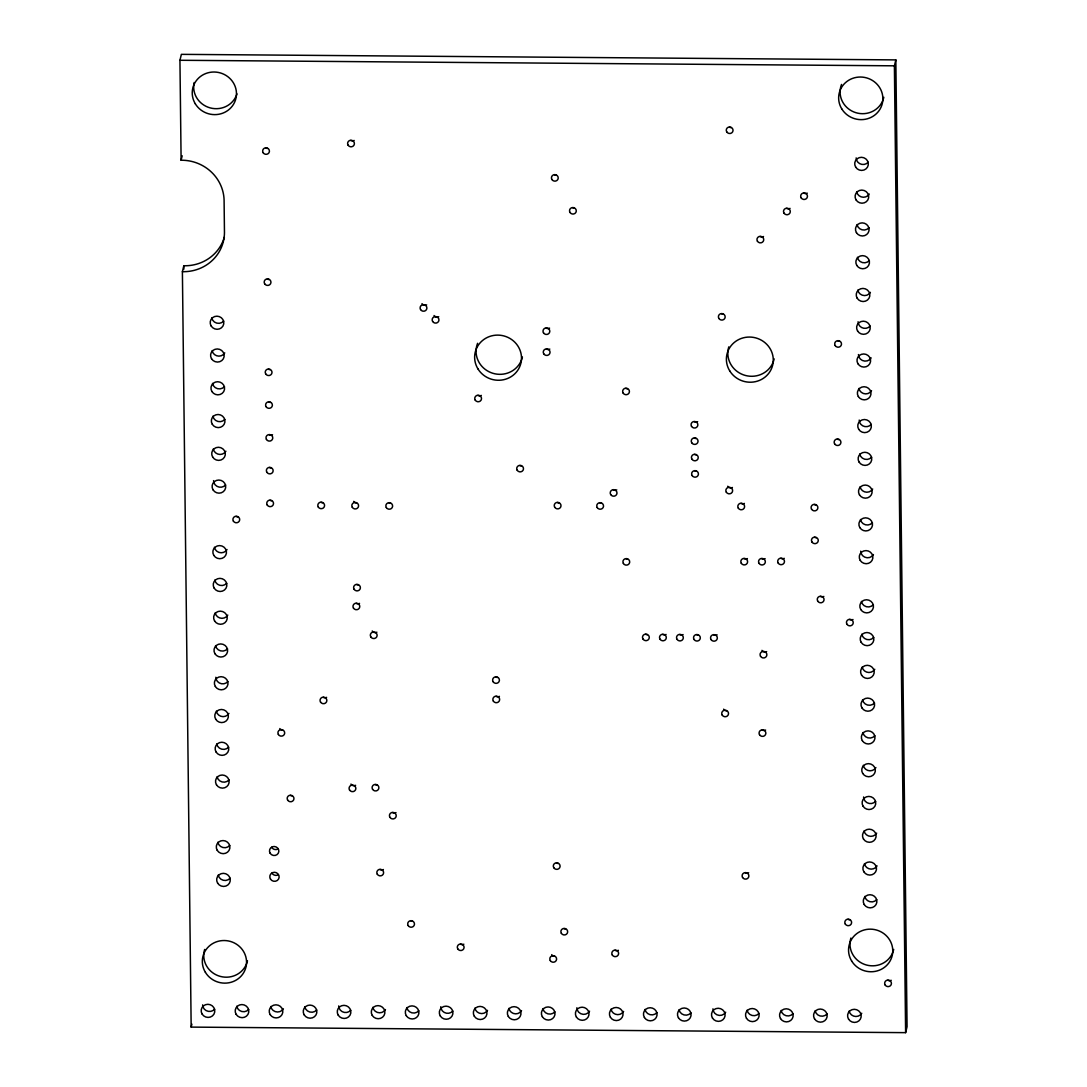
<?xml version="1.0" encoding="UTF-8"?>
<svg xmlns="http://www.w3.org/2000/svg" width="1087" height="1087" viewBox="0 0 1087 1087"><rect width="100%" height="100%" fill="white"/><g stroke="black" fill="none" stroke-linecap="round" stroke-linejoin="round"><path stroke-width="1.5" d="M182.399 271.668A41.782 40.056 13.6 0 0 224.465 232.672L224.085 199.899A41.782 40.056 13.6 0 0 181.108 160.237L179.939 60.274L181.38 54.35L895.837 59.894L907.061 1026.726L905.62 1032.65L191.163 1027.106L182.399 271.668L183.825 265.744A41.782 40.056 13.6 0 0 224.384 237.088M181.108 160.237L182.181 155.794M191.163 1027.106L191.883 1024.144M905.62 1032.65L894.397 65.818L895.837 59.894M179.939 60.274L894.397 65.818M183.825 265.744L183.866 269.141M522.412 356.944A23.493 22.528 13.6 0 1 492.832 373.276A23.493 22.528 13.6 0 1 477.601 343.288M774.175 358.887A23.493 22.528 13.6 0 1 745.451 375.477A23.493 22.528 13.6 0 1 728.793 346.862M236.98 93.849A22.161 21.251 13.6 0 1 210.294 107.926A22.161 21.251 13.6 0 1 194.165 82.503M883.813 97.286A22.161 21.251 13.6 0 1 855.904 112.695A22.161 21.251 13.6 0 1 841.542 84.419M893.704 949.413A22.161 21.251 13.6 0 1 866.597 965.052A22.161 21.251 13.6 0 1 850.89 938.067M247.483 960.786A22.161 21.251 13.6 0 1 220.376 976.425A22.161 21.251 13.6 0 1 204.655 949.44M558.174 863.431A3.41 3.275 13.6 0 1 556.462 862.983M463.85 944.195A3.41 3.275 13.6 0 1 460.453 944.168M748.658 872.779A3.41 3.275 13.6 0 1 745.261 872.752M549.818 349.09A3.41 3.275 13.6 0 1 546.421 349.063M438.727 316.752A3.41 3.275 13.6 0 1 434.053 315.529M616.764 489.87A3.41 3.275 13.6 0 1 613.367 489.843M376.89 632.199A3.41 3.275 13.6 0 1 372.23 630.963M376.958 785.018A3.41 3.275 13.6 0 1 375.26 784.569M565.729 929.032A3.41 3.275 13.6 0 1 564.031 928.583M549.574 328.111A3.41 3.275 13.6 0 1 546.177 328.084M426.661 304.876A3.41 3.275 13.6 0 1 422.001 303.64M269.032 279.508A3.41 3.275 13.6 0 1 267.334 279.06M267.511 148.416A3.41 3.275 13.6 0 1 265.812 147.968M237.768 516.855A3.41 3.275 13.6 0 1 236.069 516.407M358.479 584.969A3.41 3.275 13.6 0 1 356.767 584.521M326.616 697.351A3.41 3.275 13.6 0 1 323.219 697.324M282.769 730.219A3.41 3.275 13.6 0 1 279.807 728.562M292.036 795.833A3.41 3.275 13.6 0 1 290.338 795.385M627.783 559.207A3.41 3.275 13.6 0 1 626.071 558.759M601.614 503.295A3.41 3.275 13.6 0 1 599.915 502.846M731.116 127.6A3.41 3.275 13.6 0 1 729.418 127.152M270.079 369.634A3.41 3.275 13.6 0 1 268.38 369.186M270.459 402.407A3.41 3.275 13.6 0 1 268.761 401.959M272.538 434.759A3.41 3.275 13.6 0 1 269.141 434.732M271.22 467.967A3.41 3.275 13.6 0 1 269.522 467.505M271.601 500.74A3.41 3.275 13.6 0 1 269.902 500.278M356.685 503.036A3.41 3.275 13.6 0 1 353.71 501.365M390.695 503.295A3.41 3.275 13.6 0 1 388.997 502.846M322.662 502.765A3.41 3.275 13.6 0 1 320.95 502.316M790.072 208.391A3.41 3.275 13.6 0 1 786.662 208.364M412.557 921.3A3.41 3.275 13.6 0 1 410.859 920.838M383.385 869.518A3.41 3.275 13.6 0 1 379.974 869.491M497.493 677.432A3.41 3.275 13.6 0 1 495.794 676.984M499.422 696.359A3.41 3.275 13.6 0 1 496.012 696.346M521.57 465.97A3.41 3.275 13.6 0 1 519.871 465.521M765.628 730.043A3.41 3.275 13.6 0 1 762.218 730.016M354.172 140.454A3.41 3.275 13.6 0 1 350.775 140.427M726.605 710.816A3.41 3.275 13.6 0 1 723.629 709.159M717.107 634.835A3.41 3.275 13.6 0 1 713.711 634.808M696.305 454.869A3.41 3.275 13.6 0 1 694.607 454.42M853.01 619.508A3.41 3.275 13.6 0 1 849.599 619.481M698.397 635.134A3.41 3.275 13.6 0 1 696.699 634.672M696.495 471.255A3.41 3.275 13.6 0 1 694.797 470.807M815.957 504.952A3.41 3.275 13.6 0 1 814.245 504.504M359.539 603.38A3.41 3.275 13.6 0 1 356.142 603.353M554.669 956.302A3.41 3.275 13.6 0 1 551.707 954.644M618.381 950.31A3.41 3.275 13.6 0 1 614.97 950.283M355.626 785.303A3.41 3.275 13.6 0 1 350.965 784.067M395.994 812.587A3.41 3.275 13.6 0 1 392.584 812.56M559.085 502.968A3.41 3.275 13.6 0 1 557.386 502.507M481.296 395.41A3.41 3.275 13.6 0 1 477.9 395.396M683.084 634.563A3.41 3.275 13.6 0 1 679.688 634.55M696.115 438.482A3.41 3.275 13.6 0 1 694.416 438.034M839.015 439.596A3.41 3.275 13.6 0 1 837.303 439.134M849.681 919.765A3.41 3.275 13.6 0 1 847.982 919.317M574.384 208.147A3.41 3.275 13.6 0 1 572.672 207.685M744.378 503.417A3.41 3.275 13.6 0 1 740.981 503.39M765.112 558.623A3.41 3.275 13.6 0 1 761.702 558.596M763.509 236.518A3.41 3.275 13.6 0 1 760.112 236.49M747.38 558.569A3.41 3.275 13.6 0 1 743.97 558.541M556.299 175.238A3.41 3.275 13.6 0 1 554.601 174.776M666.073 634.441A3.41 3.275 13.6 0 1 662.676 634.414M697.623 421.674A3.41 3.275 13.6 0 1 694.226 421.647M839.572 341.277A3.41 3.275 13.6 0 1 837.86 340.829M891.204 980.284A3.41 3.275 13.6 0 1 887.807 980.257M816.337 537.725A3.41 3.275 13.6 0 1 814.625 537.277M823.824 596.437A3.41 3.275 13.6 0 1 820.413 596.41M732.407 487.479A3.41 3.275 13.6 0 1 727.746 486.242M647.363 634.726A3.41 3.275 13.6 0 1 645.664 634.278M723.249 314.17A3.41 3.275 13.6 0 1 721.551 313.708M627.498 388.793A3.41 3.275 13.6 0 1 625.799 388.344M807.233 193.119A3.41 3.275 13.6 0 1 803.837 193.092M784.257 558.338A3.41 3.275 13.6 0 1 780.86 558.31M766.634 651.602A3.41 3.275 13.6 0 1 761.96 650.366M277.987 849.001A4.701 4.511 13.6 0 1 271.573 847.289M278.286 874.804A4.701 4.511 13.6 0 1 271.872 873.106M229.792 845.428A6.821 6.536 13.6 0 1 217.835 842.262M230.172 878.201A6.821 6.536 13.6 0 1 218.215 875.035M227.89 681.563A6.821 6.536 13.6 0 1 215.824 677.269M227.509 648.79A6.821 6.536 13.6 0 1 215.552 645.624M225.62 484.924A6.821 6.536 13.6 0 1 213.541 480.617M225.892 451.227A6.821 6.536 13.6 0 1 213.269 448.972M224.86 419.378A6.821 6.536 13.6 0 1 212.889 416.199M224.479 386.592A6.821 6.536 13.6 0 1 212.508 383.426M224.751 352.908A6.821 6.536 13.6 0 1 212.128 350.653M223.718 321.045A6.821 6.536 13.6 0 1 211.748 317.88M876.679 833.131A6.821 6.536 13.6 0 1 864.056 830.889M871.543 390.681A6.821 6.536 13.6 0 1 858.934 388.439M871.271 424.378A6.821 6.536 13.6 0 1 859.192 420.085M871.652 457.151A6.821 6.536 13.6 0 1 859.695 453.986M872.684 489.014A6.821 6.536 13.6 0 1 860.075 486.759M872.413 522.711A6.821 6.536 13.6 0 1 860.456 519.532M873.445 554.56A6.821 6.536 13.6 0 1 860.714 551.177M873.364 604.644A6.821 6.536 13.6 0 1 861.393 601.464M873.744 637.417A6.821 6.536 13.6 0 1 861.774 634.237M874.777 669.266A6.821 6.536 13.6 0 1 862.154 667.024M874.505 702.963A6.821 6.536 13.6 0 1 862.534 699.797M874.886 735.736A6.821 6.536 13.6 0 1 862.915 732.57M875.918 767.585A6.821 6.536 13.6 0 1 863.295 765.343M227.794 615.093A6.821 6.536 13.6 0 1 215.172 612.851M226.748 583.243A6.821 6.536 13.6 0 1 214.791 580.078M875.646 801.282A6.821 6.536 13.6 0 1 863.567 796.988M228.65 747.109A6.821 6.536 13.6 0 1 216.693 743.943M229.031 779.882A6.821 6.536 13.6 0 1 217.074 776.716M228.936 713.412A6.821 6.536 13.6 0 1 216.313 711.17M870.13 326.059A6.821 6.536 13.6 0 1 858.051 321.766M876.788 899.601A6.821 6.536 13.6 0 1 864.817 896.435M877.06 865.904A6.821 6.536 13.6 0 1 864.437 863.662M871.163 357.908A6.821 6.536 13.6 0 1 858.431 354.539M227.034 549.546A6.821 6.536 13.6 0 1 214.411 547.291M656.969 1012.595A6.821 6.536 13.6 0 1 645.012 1009.429M690.992 1012.867A6.821 6.536 13.6 0 1 679.035 1009.687M725.681 1012.201A6.821 6.536 13.6 0 1 712.936 1008.831M759.039 1013.397A6.821 6.536 13.6 0 1 747.082 1010.217M793.062 1013.655A6.821 6.536 13.6 0 1 781.105 1010.489M827.085 1013.913A6.821 6.536 13.6 0 1 815.128 1010.747M861.76 1013.261A6.821 6.536 13.6 0 1 849.137 1011.019M868.228 162.194A6.821 6.536 13.6 0 1 856.148 157.9M869.26 194.043A6.821 6.536 13.6 0 1 856.651 191.801M868.989 227.74A6.821 6.536 13.6 0 1 857.032 224.574M869.369 260.513A6.821 6.536 13.6 0 1 857.412 257.347M870.402 292.362A6.821 6.536 13.6 0 1 857.792 290.12M385.464 1009.565A6.821 6.536 13.6 0 1 372.841 1007.323M418.821 1010.761A6.821 6.536 13.6 0 1 406.864 1007.581M487.519 1010.353A6.821 6.536 13.6 0 1 474.897 1008.111M623.612 1011.413A6.821 6.536 13.6 0 1 610.989 1009.171M452.844 1011.019A6.821 6.536 13.6 0 1 440.765 1006.725M589.589 1011.155A6.821 6.536 13.6 0 1 576.857 1007.771M554.9 1011.807A6.821 6.536 13.6 0 1 542.943 1008.641M521.543 1010.625A6.821 6.536 13.6 0 1 508.92 1008.369M214.682 1009.171A6.821 6.536 13.6 0 1 202.617 1004.877M248.706 1009.429A6.821 6.536 13.6 0 1 236.749 1006.263M283.394 1008.777A6.821 6.536 13.6 0 1 270.772 1006.535M316.752 1009.959A6.821 6.536 13.6 0 1 304.795 1006.793M350.775 1010.231A6.821 6.536 13.6 0 1 338.696 1005.923M267.212 505.007A3.41 3.275 13.6 0 0 273.095 505.047A3.41 3.275 13.6 0 0 270.092 500.115A3.41 3.275 13.6 0 0 267.212 505.007M623.381 563.474A3.41 3.275 13.6 0 0 629.278 563.514A3.41 3.275 13.6 0 0 626.275 558.582A3.41 3.275 13.6 0 0 623.381 563.474M211.911 391.51A6.821 6.536 13.6 0 0 223.705 391.605A6.821 6.536 13.6 0 0 217.699 381.727A6.821 6.536 13.6 0 0 211.911 391.51M318.26 507.031A3.41 3.275 13.6 0 0 324.143 507.085A3.41 3.275 13.6 0 0 321.141 502.14A3.41 3.275 13.6 0 0 318.26 507.031M477.9 368.819A23.493 22.528 13.6 0 0 518.499 369.132A23.493 22.528 13.6 0 0 497.805 335.109A23.493 22.528 13.6 0 0 477.9 368.819M729.662 370.776A23.493 22.528 13.6 0 0 770.262 371.088A23.493 22.528 13.6 0 0 749.568 337.052A23.493 22.528 13.6 0 0 729.662 370.776M195.32 103.822A22.161 21.251 13.6 0 0 233.623 104.121A22.161 21.251 13.6 0 0 214.098 72.014A22.161 21.251 13.6 0 0 195.32 103.822M841.732 108.836A22.161 21.251 13.6 0 0 880.035 109.135A22.161 21.251 13.6 0 0 860.51 77.028A22.161 21.251 13.6 0 0 841.732 108.836M851.624 960.949A22.161 21.251 13.6 0 0 889.927 961.248A22.161 21.251 13.6 0 0 870.402 929.154A22.161 21.251 13.6 0 0 851.624 960.949M205.402 972.335A22.161 21.251 13.6 0 0 243.705 972.634A22.161 21.251 13.6 0 0 224.18 940.527A22.161 21.251 13.6 0 0 205.402 972.335M553.772 867.711A3.41 3.275 13.6 0 0 559.669 867.752A3.41 3.275 13.6 0 0 556.653 862.806A3.41 3.275 13.6 0 0 553.772 867.711M457.763 948.883A3.41 3.275 13.6 0 0 463.646 948.937A3.41 3.275 13.6 0 0 460.643 943.992A3.41 3.275 13.6 0 0 457.763 948.883M742.57 877.481A3.41 3.275 13.6 0 0 748.454 877.522A3.41 3.275 13.6 0 0 745.451 872.589A3.41 3.275 13.6 0 0 742.57 877.481M543.717 353.778A3.41 3.275 13.6 0 0 549.614 353.832A3.41 3.275 13.6 0 0 546.612 348.886A3.41 3.275 13.6 0 0 543.717 353.778M432.626 321.453A3.41 3.275 13.6 0 0 438.523 321.494A3.41 3.275 13.6 0 0 435.52 316.562A3.41 3.275 13.6 0 0 432.626 321.453M610.677 494.558A3.41 3.275 13.6 0 0 616.56 494.599A3.41 3.275 13.6 0 0 613.557 489.666A3.41 3.275 13.6 0 0 610.677 494.558M370.789 636.887A3.41 3.275 13.6 0 0 376.686 636.941A3.41 3.275 13.6 0 0 373.683 631.995A3.41 3.275 13.6 0 0 370.789 636.887M372.556 789.284A3.41 3.275 13.6 0 0 378.453 789.339A3.41 3.275 13.6 0 0 375.45 784.393A3.41 3.275 13.6 0 0 372.556 789.284M561.34 933.312A3.41 3.275 13.6 0 0 567.224 933.353A3.41 3.275 13.6 0 0 564.221 928.407A3.41 3.275 13.6 0 0 561.34 933.312M543.473 332.799A3.41 3.275 13.6 0 0 549.37 332.853A3.41 3.275 13.6 0 0 546.367 327.907A3.41 3.275 13.6 0 0 543.473 332.799M420.56 309.564A3.41 3.275 13.6 0 0 426.457 309.618A3.41 3.275 13.6 0 0 423.454 304.673A3.41 3.275 13.6 0 0 420.56 309.564M264.644 283.775A3.41 3.275 13.6 0 0 270.527 283.829A3.41 3.275 13.6 0 0 267.524 278.883A3.41 3.275 13.6 0 0 264.644 283.775M263.122 152.683A3.41 3.275 13.6 0 0 269.005 152.724A3.41 3.275 13.6 0 0 266.002 147.791A3.41 3.275 13.6 0 0 263.122 152.683M233.379 521.121A3.41 3.275 13.6 0 0 239.262 521.176A3.41 3.275 13.6 0 0 236.259 516.23A3.41 3.275 13.6 0 0 233.379 521.121M354.077 589.249A3.41 3.275 13.6 0 0 359.96 589.29A3.41 3.275 13.6 0 0 356.957 584.344A3.41 3.275 13.6 0 0 354.077 589.249M320.516 702.039A3.41 3.275 13.6 0 0 326.413 702.093A3.41 3.275 13.6 0 0 323.41 697.147A3.41 3.275 13.6 0 0 320.516 702.039M278.367 734.486A3.41 3.275 13.6 0 0 284.264 734.527A3.41 3.275 13.6 0 0 281.261 729.594A3.41 3.275 13.6 0 0 278.367 734.486M287.634 800.1A3.41 3.275 13.6 0 0 293.531 800.141A3.41 3.275 13.6 0 0 290.528 795.208A3.41 3.275 13.6 0 0 287.634 800.1M597.211 507.561A3.41 3.275 13.6 0 0 603.108 507.602A3.41 3.275 13.6 0 0 600.106 502.67A3.41 3.275 13.6 0 0 597.211 507.561M726.727 131.867A3.41 3.275 13.6 0 0 732.611 131.907A3.41 3.275 13.6 0 0 729.608 126.975A3.41 3.275 13.6 0 0 726.727 131.867M265.69 373.901A3.41 3.275 13.6 0 0 271.573 373.955A3.41 3.275 13.6 0 0 268.571 369.009A3.41 3.275 13.6 0 0 265.69 373.901M266.07 406.687A3.41 3.275 13.6 0 0 271.954 406.728A3.41 3.275 13.6 0 0 268.951 401.782A3.41 3.275 13.6 0 0 266.07 406.687M266.451 439.461A3.41 3.275 13.6 0 0 272.334 439.501A3.41 3.275 13.6 0 0 269.331 434.555A3.41 3.275 13.6 0 0 266.451 439.461M266.831 472.234A3.41 3.275 13.6 0 0 272.715 472.274A3.41 3.275 13.6 0 0 269.712 467.342A3.41 3.275 13.6 0 0 266.831 472.234M352.283 507.303A3.41 3.275 13.6 0 0 358.166 507.344A3.41 3.275 13.6 0 0 355.164 502.411A3.41 3.275 13.6 0 0 352.283 507.303M386.306 507.561A3.41 3.275 13.6 0 0 392.19 507.615A3.41 3.275 13.6 0 0 389.187 502.67A3.41 3.275 13.6 0 0 386.306 507.561M783.972 213.093A3.41 3.275 13.6 0 0 789.869 213.134A3.41 3.275 13.6 0 0 786.866 208.201A3.41 3.275 13.6 0 0 783.972 213.093M408.155 925.567A3.41 3.275 13.6 0 0 414.052 925.608A3.41 3.275 13.6 0 0 411.049 920.675A3.41 3.275 13.6 0 0 408.155 925.567M377.284 874.206A3.41 3.275 13.6 0 0 383.181 874.247A3.41 3.275 13.6 0 0 380.178 869.315A3.41 3.275 13.6 0 0 377.284 874.206M493.09 681.698A3.41 3.275 13.6 0 0 498.987 681.753A3.41 3.275 13.6 0 0 495.985 676.807A3.41 3.275 13.6 0 0 493.09 681.698M493.321 701.061A3.41 3.275 13.6 0 0 499.218 701.101A3.41 3.275 13.6 0 0 496.215 696.169A3.41 3.275 13.6 0 0 493.321 701.061M517.181 470.236A3.41 3.275 13.6 0 0 523.064 470.277A3.41 3.275 13.6 0 0 520.062 465.345A3.41 3.275 13.6 0 0 517.181 470.236M759.528 734.73A3.41 3.275 13.6 0 0 765.425 734.785A3.41 3.275 13.6 0 0 762.422 729.839A3.41 3.275 13.6 0 0 759.528 734.73M348.071 145.155A3.41 3.275 13.6 0 0 353.968 145.196A3.41 3.275 13.6 0 0 350.965 140.25A3.41 3.275 13.6 0 0 348.071 145.155M722.203 715.097A3.41 3.275 13.6 0 0 728.086 715.137A3.41 3.275 13.6 0 0 725.083 710.191A3.41 3.275 13.6 0 0 722.203 715.097M711.007 639.523A3.41 3.275 13.6 0 0 716.904 639.577A3.41 3.275 13.6 0 0 713.901 634.631A3.41 3.275 13.6 0 0 711.007 639.523M691.903 459.135A3.41 3.275 13.6 0 0 697.8 459.19A3.41 3.275 13.6 0 0 694.797 454.244A3.41 3.275 13.6 0 0 691.903 459.135M846.909 624.196A3.41 3.275 13.6 0 0 852.806 624.237A3.41 3.275 13.6 0 0 849.803 619.305A3.41 3.275 13.6 0 0 846.909 624.196M693.995 639.401A3.41 3.275 13.6 0 0 699.892 639.441A3.41 3.275 13.6 0 0 696.889 634.509A3.41 3.275 13.6 0 0 693.995 639.401M692.093 475.522A3.41 3.275 13.6 0 0 697.99 475.576A3.41 3.275 13.6 0 0 694.987 470.63A3.41 3.275 13.6 0 0 692.093 475.522M811.554 509.219A3.41 3.275 13.6 0 0 817.451 509.273A3.41 3.275 13.6 0 0 814.448 504.327A3.41 3.275 13.6 0 0 811.554 509.219M353.452 608.081A3.41 3.275 13.6 0 0 359.335 608.122A3.41 3.275 13.6 0 0 356.332 603.176A3.41 3.275 13.6 0 0 353.452 608.081M550.267 960.568A3.41 3.275 13.6 0 0 556.164 960.623A3.41 3.275 13.6 0 0 553.161 955.677A3.41 3.275 13.6 0 0 550.267 960.568M612.28 954.997A3.41 3.275 13.6 0 0 618.177 955.052A3.41 3.275 13.6 0 0 615.174 950.106A3.41 3.275 13.6 0 0 612.28 954.997M349.538 790.004A3.41 3.275 13.6 0 0 355.422 790.045A3.41 3.275 13.6 0 0 352.419 785.113A3.41 3.275 13.6 0 0 349.538 790.004M389.893 817.275A3.41 3.275 13.6 0 0 395.79 817.329A3.41 3.275 13.6 0 0 392.787 812.383A3.41 3.275 13.6 0 0 389.893 817.275M554.696 507.235A3.41 3.275 13.6 0 0 560.579 507.276A3.41 3.275 13.6 0 0 557.577 502.343A3.41 3.275 13.6 0 0 554.696 507.235M475.209 400.111A3.41 3.275 13.6 0 0 481.093 400.152A3.41 3.275 13.6 0 0 478.09 395.22A3.41 3.275 13.6 0 0 475.209 400.111M676.984 639.265A3.41 3.275 13.6 0 0 682.881 639.305A3.41 3.275 13.6 0 0 679.878 634.373A3.41 3.275 13.6 0 0 676.984 639.265M691.712 442.749A3.41 3.275 13.6 0 0 697.609 442.803A3.41 3.275 13.6 0 0 694.607 437.857A3.41 3.275 13.6 0 0 691.712 442.749M834.612 443.863A3.41 3.275 13.6 0 0 840.496 443.904A3.41 3.275 13.6 0 0 837.493 438.971A3.41 3.275 13.6 0 0 834.612 443.863M845.278 924.032A3.41 3.275 13.6 0 0 851.175 924.086A3.41 3.275 13.6 0 0 848.173 919.14A3.41 3.275 13.6 0 0 845.278 924.032M569.982 212.413A3.41 3.275 13.6 0 0 575.865 212.454A3.41 3.275 13.6 0 0 572.863 207.522A3.41 3.275 13.6 0 0 569.982 212.413M738.277 508.118A3.41 3.275 13.6 0 0 744.174 508.159A3.41 3.275 13.6 0 0 741.171 503.227A3.41 3.275 13.6 0 0 738.277 508.118M759.011 563.311A3.41 3.275 13.6 0 0 764.908 563.365A3.41 3.275 13.6 0 0 761.905 558.419A3.41 3.275 13.6 0 0 759.011 563.311M757.422 241.219A3.41 3.275 13.6 0 0 763.305 241.26A3.41 3.275 13.6 0 0 760.302 236.327A3.41 3.275 13.6 0 0 757.422 241.219M741.28 563.27A3.41 3.275 13.6 0 0 747.177 563.311A3.41 3.275 13.6 0 0 744.174 558.378A3.41 3.275 13.6 0 0 741.28 563.27M551.911 179.504A3.41 3.275 13.6 0 0 557.794 179.545A3.41 3.275 13.6 0 0 554.791 174.613A3.41 3.275 13.6 0 0 551.911 179.504M659.972 639.129A3.41 3.275 13.6 0 0 665.869 639.183A3.41 3.275 13.6 0 0 662.866 634.237A3.41 3.275 13.6 0 0 659.972 639.129M691.522 426.362A3.41 3.275 13.6 0 0 697.419 426.417A3.41 3.275 13.6 0 0 694.416 421.471A3.41 3.275 13.6 0 0 691.522 426.362M835.169 345.557A3.41 3.275 13.6 0 0 841.066 345.598A3.41 3.275 13.6 0 0 838.063 340.652A3.41 3.275 13.6 0 0 835.169 345.557M885.117 984.971A3.41 3.275 13.6 0 0 891 985.012A3.41 3.275 13.6 0 0 887.997 980.08A3.41 3.275 13.6 0 0 885.117 984.971M811.935 541.992A3.41 3.275 13.6 0 0 817.832 542.046A3.41 3.275 13.6 0 0 814.829 537.1A3.41 3.275 13.6 0 0 811.935 541.992M817.723 601.138A3.41 3.275 13.6 0 0 823.62 601.179A3.41 3.275 13.6 0 0 820.617 596.233A3.41 3.275 13.6 0 0 817.723 601.138M726.306 492.18A3.41 3.275 13.6 0 0 732.203 492.221A3.41 3.275 13.6 0 0 729.2 487.289A3.41 3.275 13.6 0 0 726.306 492.18M642.96 639.007A3.41 3.275 13.6 0 0 648.857 639.047A3.41 3.275 13.6 0 0 645.855 634.101A3.41 3.275 13.6 0 0 642.96 639.007M718.86 318.437A3.41 3.275 13.6 0 0 724.744 318.477A3.41 3.275 13.6 0 0 721.741 313.545A3.41 3.275 13.6 0 0 718.86 318.437M623.109 393.059A3.41 3.275 13.6 0 0 628.993 393.114A3.41 3.275 13.6 0 0 625.99 388.168A3.41 3.275 13.6 0 0 623.109 393.059M801.133 197.82A3.41 3.275 13.6 0 0 807.03 197.861A3.41 3.275 13.6 0 0 804.027 192.929A3.41 3.275 13.6 0 0 801.133 197.82M778.156 563.039A3.41 3.275 13.6 0 0 784.053 563.08A3.41 3.275 13.6 0 0 781.05 558.147A3.41 3.275 13.6 0 0 778.156 563.039M760.533 656.303A3.41 3.275 13.6 0 0 766.43 656.344A3.41 3.275 13.6 0 0 763.427 651.398A3.41 3.275 13.6 0 0 760.533 656.303M270.133 853.227A4.701 4.511 13.6 0 0 278.258 853.281A4.701 4.511 13.6 0 0 274.114 846.488A4.701 4.511 13.6 0 0 270.133 853.227M270.432 879.03A4.701 4.511 13.6 0 0 278.557 879.098A4.701 4.511 13.6 0 0 274.413 872.29A4.701 4.511 13.6 0 0 270.432 879.03M217.237 850.347A6.821 6.536 13.6 0 0 229.031 850.442A6.821 6.536 13.6 0 0 223.012 840.564A6.821 6.536 13.6 0 0 217.237 850.347M217.617 883.12A6.821 6.536 13.6 0 0 229.411 883.215A6.821 6.536 13.6 0 0 223.392 873.337A6.821 6.536 13.6 0 0 217.617 883.12M215.335 686.481A6.821 6.536 13.6 0 0 227.129 686.576A6.821 6.536 13.6 0 0 221.109 676.698A6.821 6.536 13.6 0 0 215.335 686.481M214.954 653.708A6.821 6.536 13.6 0 0 226.748 653.803A6.821 6.536 13.6 0 0 220.729 643.925A6.821 6.536 13.6 0 0 214.954 653.708M213.052 489.843A6.821 6.536 13.6 0 0 224.846 489.924A6.821 6.536 13.6 0 0 218.84 480.046A6.821 6.536 13.6 0 0 213.052 489.843M212.672 457.056A6.821 6.536 13.6 0 0 224.465 457.151A6.821 6.536 13.6 0 0 218.46 447.273A6.821 6.536 13.6 0 0 212.672 457.056M212.291 424.283A6.821 6.536 13.6 0 0 224.085 424.378A6.821 6.536 13.6 0 0 218.079 414.5A6.821 6.536 13.6 0 0 212.291 424.283M211.53 358.737A6.821 6.536 13.6 0 0 223.324 358.832A6.821 6.536 13.6 0 0 217.318 348.954A6.821 6.536 13.6 0 0 211.53 358.737M211.15 325.964A6.821 6.536 13.6 0 0 222.944 326.059A6.821 6.536 13.6 0 0 216.938 316.181A6.821 6.536 13.6 0 0 211.15 325.964M863.458 838.974A6.821 6.536 13.6 0 0 875.252 839.069A6.821 6.536 13.6 0 0 869.247 829.191A6.821 6.536 13.6 0 0 863.458 838.974M858.322 396.524A6.821 6.536 13.6 0 0 870.116 396.619A6.821 6.536 13.6 0 0 864.111 386.741A6.821 6.536 13.6 0 0 858.322 396.524M858.703 429.297A6.821 6.536 13.6 0 0 870.497 429.392A6.821 6.536 13.6 0 0 864.491 419.514A6.821 6.536 13.6 0 0 858.703 429.297M859.083 462.07A6.821 6.536 13.6 0 0 870.877 462.165A6.821 6.536 13.6 0 0 864.872 452.287A6.821 6.536 13.6 0 0 859.083 462.07M859.464 494.843A6.821 6.536 13.6 0 0 871.258 494.938A6.821 6.536 13.6 0 0 865.252 485.06A6.821 6.536 13.6 0 0 859.464 494.843M859.844 527.616A6.821 6.536 13.6 0 0 871.638 527.711A6.821 6.536 13.6 0 0 865.632 517.833A6.821 6.536 13.6 0 0 859.844 527.616M860.225 560.389A6.821 6.536 13.6 0 0 872.019 560.484A6.821 6.536 13.6 0 0 866.013 550.606A6.821 6.536 13.6 0 0 860.225 560.389M860.795 609.562A6.821 6.536 13.6 0 0 872.589 609.644A6.821 6.536 13.6 0 0 866.584 599.766A6.821 6.536 13.6 0 0 860.795 609.562M861.176 642.335A6.821 6.536 13.6 0 0 872.97 642.417A6.821 6.536 13.6 0 0 866.964 632.539A6.821 6.536 13.6 0 0 861.176 642.335M861.556 675.109A6.821 6.536 13.6 0 0 873.35 675.19A6.821 6.536 13.6 0 0 867.344 665.312A6.821 6.536 13.6 0 0 861.556 675.109M861.937 707.882A6.821 6.536 13.6 0 0 873.731 707.963A6.821 6.536 13.6 0 0 867.725 698.099A6.821 6.536 13.6 0 0 861.937 707.882M862.317 740.655A6.821 6.536 13.6 0 0 874.111 740.75A6.821 6.536 13.6 0 0 868.105 730.872A6.821 6.536 13.6 0 0 862.317 740.655M862.698 773.428A6.821 6.536 13.6 0 0 874.491 773.523A6.821 6.536 13.6 0 0 868.486 763.645A6.821 6.536 13.6 0 0 862.698 773.428M214.574 620.935A6.821 6.536 13.6 0 0 226.368 621.03A6.821 6.536 13.6 0 0 220.362 611.152A6.821 6.536 13.6 0 0 214.574 620.935M214.193 588.162A6.821 6.536 13.6 0 0 225.987 588.244A6.821 6.536 13.6 0 0 219.982 578.366A6.821 6.536 13.6 0 0 214.193 588.162M863.078 806.201A6.821 6.536 13.6 0 0 874.872 806.296A6.821 6.536 13.6 0 0 868.866 796.418A6.821 6.536 13.6 0 0 863.078 806.201M216.096 752.027A6.821 6.536 13.6 0 0 227.89 752.122A6.821 6.536 13.6 0 0 221.87 742.244A6.821 6.536 13.6 0 0 216.096 752.027M216.476 784.8A6.821 6.536 13.6 0 0 228.27 784.896A6.821 6.536 13.6 0 0 222.251 775.017A6.821 6.536 13.6 0 0 216.476 784.8M215.715 719.254A6.821 6.536 13.6 0 0 227.509 719.349A6.821 6.536 13.6 0 0 221.49 709.471A6.821 6.536 13.6 0 0 215.715 719.254M857.561 330.978A6.821 6.536 13.6 0 0 869.355 331.073A6.821 6.536 13.6 0 0 863.35 321.195A6.821 6.536 13.6 0 0 857.561 330.978M864.219 904.52A6.821 6.536 13.6 0 0 876.013 904.615A6.821 6.536 13.6 0 0 870.008 894.737A6.821 6.536 13.6 0 0 864.219 904.52M863.839 871.747A6.821 6.536 13.6 0 0 875.633 871.842A6.821 6.536 13.6 0 0 869.627 861.964A6.821 6.536 13.6 0 0 863.839 871.747M857.942 363.751A6.821 6.536 13.6 0 0 869.736 363.846A6.821 6.536 13.6 0 0 863.73 353.968A6.821 6.536 13.6 0 0 857.942 363.751M213.813 555.389A6.821 6.536 13.6 0 0 225.607 555.471A6.821 6.536 13.6 0 0 219.601 545.592A6.821 6.536 13.6 0 0 213.813 555.389M644.414 1017.514A6.821 6.536 13.6 0 0 656.195 1017.609A6.821 6.536 13.6 0 0 650.189 1007.731A6.821 6.536 13.6 0 0 644.414 1017.514M678.437 1017.785A6.821 6.536 13.6 0 0 690.218 1017.867A6.821 6.536 13.6 0 0 684.212 1007.989A6.821 6.536 13.6 0 0 678.437 1017.785M712.461 1018.043A6.821 6.536 13.6 0 0 724.241 1018.139A6.821 6.536 13.6 0 0 718.235 1008.26A6.821 6.536 13.6 0 0 712.461 1018.043M746.484 1018.302A6.821 6.536 13.6 0 0 758.264 1018.397A6.821 6.536 13.6 0 0 752.258 1008.519A6.821 6.536 13.6 0 0 746.484 1018.302M780.507 1018.573A6.821 6.536 13.6 0 0 792.287 1018.668A6.821 6.536 13.6 0 0 786.281 1008.79A6.821 6.536 13.6 0 0 780.507 1018.573M814.516 1018.832A6.821 6.536 13.6 0 0 826.31 1018.927A6.821 6.536 13.6 0 0 820.305 1009.049A6.821 6.536 13.6 0 0 814.516 1018.832M848.539 1019.103A6.821 6.536 13.6 0 0 860.333 1019.185A6.821 6.536 13.6 0 0 854.328 1009.307A6.821 6.536 13.6 0 0 848.539 1019.103M855.673 167.113A6.821 6.536 13.6 0 0 867.453 167.194A6.821 6.536 13.6 0 0 861.447 157.316A6.821 6.536 13.6 0 0 855.673 167.113M856.053 199.886A6.821 6.536 13.6 0 0 867.834 199.967A6.821 6.536 13.6 0 0 861.828 190.089A6.821 6.536 13.6 0 0 856.053 199.886M856.434 232.659A6.821 6.536 13.6 0 0 868.214 232.754A6.821 6.536 13.6 0 0 862.208 222.876A6.821 6.536 13.6 0 0 856.434 232.659M856.801 265.432A6.821 6.536 13.6 0 0 868.595 265.527A6.821 6.536 13.6 0 0 862.589 255.649A6.821 6.536 13.6 0 0 856.801 265.432M857.181 298.205A6.821 6.536 13.6 0 0 868.975 298.3A6.821 6.536 13.6 0 0 862.969 288.422A6.821 6.536 13.6 0 0 857.181 298.205M372.243 1015.407A6.821 6.536 13.6 0 0 384.024 1015.503A6.821 6.536 13.6 0 0 378.018 1005.624A6.821 6.536 13.6 0 0 372.243 1015.407M406.266 1015.666A6.821 6.536 13.6 0 0 418.047 1015.761A6.821 6.536 13.6 0 0 412.041 1005.883A6.821 6.536 13.6 0 0 406.266 1015.666M474.299 1016.196A6.821 6.536 13.6 0 0 486.093 1016.291A6.821 6.536 13.6 0 0 480.087 1006.413A6.821 6.536 13.6 0 0 474.299 1016.196M610.391 1017.255A6.821 6.536 13.6 0 0 622.172 1017.35A6.821 6.536 13.6 0 0 616.166 1007.472A6.821 6.536 13.6 0 0 610.391 1017.255M440.276 1015.937A6.821 6.536 13.6 0 0 452.07 1016.019A6.821 6.536 13.6 0 0 446.064 1006.154A6.821 6.536 13.6 0 0 440.276 1015.937M576.368 1016.984A6.821 6.536 13.6 0 0 588.149 1017.079A6.821 6.536 13.6 0 0 582.143 1007.201A6.821 6.536 13.6 0 0 576.368 1016.984M542.345 1016.725A6.821 6.536 13.6 0 0 554.139 1016.821A6.821 6.536 13.6 0 0 548.12 1006.942A6.821 6.536 13.6 0 0 542.345 1016.725M508.322 1016.467A6.821 6.536 13.6 0 0 520.116 1016.549A6.821 6.536 13.6 0 0 514.11 1006.671A6.821 6.536 13.6 0 0 508.322 1016.467M202.128 1014.089A6.821 6.536 13.6 0 0 213.922 1014.185A6.821 6.536 13.6 0 0 207.902 1004.306A6.821 6.536 13.6 0 0 202.128 1014.089M236.151 1014.348A6.821 6.536 13.6 0 0 247.931 1014.443A6.821 6.536 13.6 0 0 241.925 1004.565A6.821 6.536 13.6 0 0 236.151 1014.348M270.174 1014.619A6.821 6.536 13.6 0 0 281.954 1014.701A6.821 6.536 13.6 0 0 275.949 1004.823A6.821 6.536 13.6 0 0 270.174 1014.619M304.197 1014.878A6.821 6.536 13.6 0 0 315.977 1014.973A6.821 6.536 13.6 0 0 309.972 1005.095A6.821 6.536 13.6 0 0 304.197 1014.878M338.22 1015.149A6.821 6.536 13.6 0 0 350 1015.231A6.821 6.536 13.6 0 0 343.995 1005.353A6.821 6.536 13.6 0 0 338.22 1015.149"/></g></svg>
